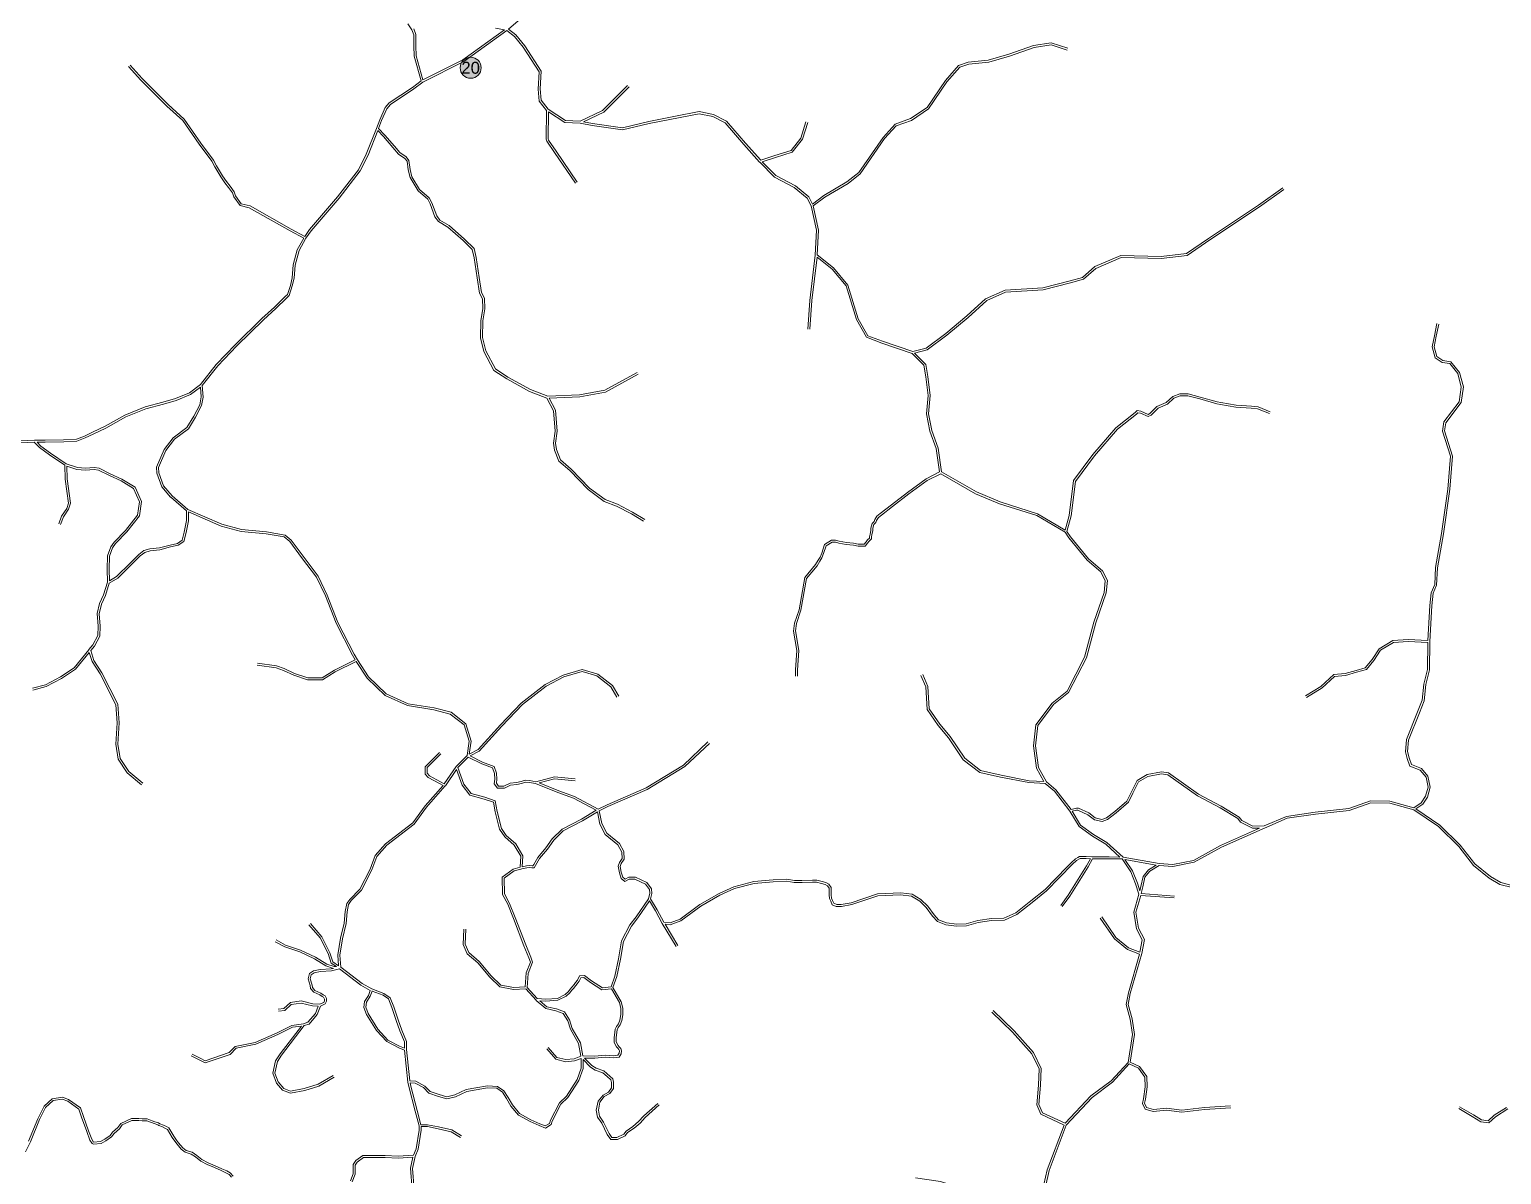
# Model space of a CAD drawing. Header units: millimetres. Extents: x 617885 to 663705, y 7172943 to 7234736.
# Drawn here: x 630358 to 634792, y 7206812 to 7210262 of the extents above; entities that cross this region are included whole.
import ezdxf
from ezdxf.enums import TextEntityAlignment as Align

# ---------------------------------------------------------------- set-up
doc = ezdxf.new("R2010")
doc.units = ezdxf.units.MM
doc.layers.add('Equipamentos Públicos', color=171, linetype='Continuous')
doc.layers.add('VIAS', color=7, linetype='Continuous', lineweight=5)
doc.styles.get("Standard").update_dxf_attribs({"font": 'arial.ttf'})

msp = doc.modelspace()

# ---------------------------------------------------------------- hatches: boundary and pattern name
at = {"layer": 'Equipamentos Públicos', "true_color": 0xff0040}
h = msp.add_hatch(color=240, dxfattribs=at)
edge = h.paths.add_edge_path()
edge.add_arc((631686.7, 7210146.4), 31.7, 0, 360)

# ---------------------------------------------------------------- linework, layer by layer
at = {"layer": 'Equipamentos Públicos', "color": 7, "lineweight": 5}
msp.add_circle((631686.7, 7210146.4), 31.7, dxfattribs=at)
at = {"layer": 'VIAS', "color": 253}
for points in [[(632551.2, 7210458.4), (632495.9, 7210480.3), (632405, 7210529.8), (632338.9, 7210571.5), (632315.2, 7210606.4), (632312.9, 7210646.9), (632344.1, 7210731.3), (632372.7, 7210799.2), (632166.7, 7210609.2), (631924.6, 7210369.9), (631800.8, 7210262.3), (631822.9, 7210245.2), (631849.7, 7210212.2), (631899.1, 7210136), (631895.7, 7210082.5), (631899, 7210048.3), (631920.6, 7210021.3), (631972.3, 7209987.2), (632016.7, 7209985.4), (632084.1, 7210017.7), (632159.4, 7210092.9)], [(631497.8, 7210278.4), (631509.7, 7210261.1), (631515.1, 7210245.7), (631515.1, 7210212.8), (631516.9, 7210181), (631537.6, 7210107.2), (631511.8, 7210087.4), (631441.5, 7210040.5), (631429.4, 7210026.2), (631412.8, 7209989.6), (631403.2, 7209963.6), (631372, 7209886), (631348.4, 7209839), (631285.8, 7209757.5), (631201.6, 7209659.1), (631186.8, 7209638.5), (631146.2, 7209660.6), (631022.1, 7209730.2), (630995.9, 7209736.7), (630978.7, 7209760.3), (630974.8, 7209772.7), (630962.1, 7209789.4), (630951.6, 7209803.7), (630939.2, 7209820.8), (630921.2, 7209851.2), (630912.5, 7209868.5), (630874.1, 7209919.4), (630824.2, 7209991.3), (630775.2, 7210035.5), (630697.1, 7210113.6), (630660.8, 7210154)], [(632188.5, 7209228.5), (632091, 7209174.8), (632014.6, 7209160.9), (631918.8, 7209156.6), (631866.9, 7209176.8), (631798.4, 7209214.6), (631761.1, 7209239), (631732.3, 7209293.6), (631722.3, 7209333.8), (631723.7, 7209383.6), (631729.6, 7209420.3), (631728.1, 7209452), (631719.2, 7209469.7), (631712, 7209514.5), (631703.2, 7209574.6), (631697.1, 7209601.8), (631668.6, 7209630.3), (631621.5, 7209671.5), (631593.9, 7209687.5), (631584.3, 7209699.8), (631569.8, 7209739), (631562.1, 7209754.3), (631532.8, 7209779.2), (631509.8, 7209817.9), (631504.1, 7209839.6), (631500.8, 7209867), (631492.6, 7209877.9), (631473.8, 7209891), (631456.9, 7209910.2), (631428.3, 7209943.7), (631409.5, 7209963.2), (631418.4, 7209987.3), (631434.6, 7210023), (631445.5, 7210036), (631515.3, 7210082.5), (631542.6, 7210103.5), (631666.3, 7210165.4), (631796, 7210258.4), (631818.7, 7210240.9), (631844.8, 7210208.7), (631893, 7210134.4), (631889.7, 7210082.4), (631893.2, 7210046), (631915.5, 7210018), (631914.4, 7209931.1), (631915.8, 7209925.7), (631939.7, 7209891.6), (632002.6, 7209798.4)], [(631761.7, 7210265.4), (631788.6, 7210260.5), (631663.2, 7210170.5), (631542.9, 7210110.4), (631522.9, 7210182), (631521.1, 7210212.9), (631521.1, 7210246.8), (631515.1, 7210263.8)], [(632701.9, 7209981.9), (632686.7, 7209931.1), (632655.6, 7209892), (632605, 7209876.1), (632565, 7209863.1), (632605.9, 7209821.7), (632664.9, 7209790.5), (632705, 7209757.9), (632716.5, 7209735.9), (632750.7, 7209761.9), (632820.3, 7209802.8), (632855.5, 7209830.9), (632928.9, 7209936.8), (632965.5, 7209976.6), (633011.6, 7209993.1), (633061.4, 7210026.8), (633116.8, 7210108.1), (633156.6, 7210152.9), (633185.5, 7210163.1), (633246, 7210169.6), (633307.7, 7210187.5), (633382.1, 7210213.5), (633435.4, 7210221.5), (633485.7, 7210205.7)], [(633483.9, 7210199.9), (633434.9, 7210215.4), (633383.6, 7210207.7), (633309.6, 7210181.8), (633247.2, 7210163.7), (633186.8, 7210157.2), (633160.1, 7210147.8), (633121.5, 7210104.4), (633065.8, 7210022.5), (633014.3, 7209987.7), (632968.9, 7209971.5), (632933.6, 7209933), (632860, 7209826.7), (632823.7, 7209797.8), (632754, 7209756.9), (632718.8, 7209730.2), (632734.9, 7209657.5), (632730.9, 7209582.5), (632779.4, 7209544.1), (632823.2, 7209491.9), (632854.1, 7209390.3), (632883.3, 7209339.2), (632927.3, 7209322.7), (633018.3, 7209291.5), (633059.2, 7209302), (633117.8, 7209345.3), (633181.4, 7209398.6), (633237.8, 7209450.1), (633296.6, 7209476.7), (633409.9, 7209483.3), (633492.4, 7209504.3), (633529.8, 7209514.6), (633566.4, 7209547.3), (633645, 7209580.5), (633766.4, 7209577.9), (633843, 7209587), (633909.4, 7209632.5), (634059.9, 7209732.9), (634132.9, 7209784.7)], [(630329.1, 7209022.3), (630373.3, 7209024.1), (630373.4, 7209024.1), (630405.4, 7209024.6), (630460.7, 7209025.4), (630498.9, 7209027.8), (630523, 7209036.8), (630547.5, 7209048.4), (630585.5, 7209066.2), (630645.1, 7209099.8), (630706.5, 7209124.8), (630759.5, 7209138.7), (630797.5, 7209149.6), (630839.7, 7209166.8), (630873, 7209192.4), (630920.1, 7209252.4), (630978.1, 7209312.7), (631058.1, 7209390.9), (631095.9, 7209425), (631127.8, 7209456.8), (631134.6, 7209463.3), (631143.6, 7209490.5), (631148.6, 7209513.6), (631151.9, 7209552.4), (631164.5, 7209597.8), (631183.7, 7209633.4), (631143.3, 7209655.4), (631019.8, 7209724.5), (630992.4, 7209731.4), (630973.2, 7209757.5), (630969.4, 7209769.9), (630957.3, 7209785.8), (630946.7, 7209800.2), (630934.2, 7209817.5), (630915.9, 7209848.3), (630907.4, 7209865.4), (630869.2, 7209915.9), (630819.6, 7209987.3), (630771, 7210031.1), (630692.8, 7210109.4), (630656.4, 7210150)], [(632163.7, 7210088.7), (632087.6, 7210012.7), (632026.7, 7209983.5), (632053.5, 7209978.2), (632144.3, 7209965.4), (632223.1, 7209984.2), (632303.6, 7210000.2), (632374.6, 7210014.2), (632418, 7210005.1), (632456.9, 7209985.7), (632514.2, 7209918.9), (632560.4, 7209867.9), (632603.2, 7209881.8), (632652, 7209897.1), (632681.3, 7209933.9), (632696.2, 7209983.6)], [(632007.6, 7209801.8), (631944.6, 7209895), (631921.3, 7209928.3), (631920.4, 7209931.8), (631921.5, 7210013.5), (631970.4, 7209981.3), (632016.9, 7209979.4), (632052.5, 7209972.3), (632144.5, 7209959.3), (632224.4, 7209978.3), (632374.6, 7210008.1), (632416, 7209999.4), (632453.1, 7209980.9), (632509.7, 7209914.9), (632557.2, 7209862.4), (632557.3, 7209862.3), (632602.3, 7209816.8), (632661.6, 7209785.5), (632700.2, 7209754), (632712.6, 7209730.4), (632728.9, 7209657), (632724.8, 7209581.3), (632708.3, 7209445.5), (632702.1, 7209358.9)], [(632207.8, 7208780.2), (632171.1, 7208802.5), (632126.4, 7208825.7), (632088.5, 7208840.1), (632040.4, 7208875.5), (631985.6, 7208933), (631951.9, 7208961.1), (631939, 7208994.5), (631936.2, 7209015.9), (631941.6, 7209051.8), (631936.3, 7209112.7), (631916.2, 7209151.2), (631864.3, 7209171.3), (631795.3, 7209209.5), (631756.5, 7209234.8), (631726.7, 7209291.4), (631716.3, 7209333.1), (631717.7, 7209384.2), (631723.5, 7209420.7), (631722.1, 7209450.4), (631713.4, 7209467.8), (631706, 7209513.6), (631697.3, 7209573.5), (631691.6, 7209598.8), (631664.5, 7209625.9), (631618, 7209666.6), (631589.9, 7209682.9), (631579, 7209696.8), (631564.3, 7209736.6), (631557.3, 7209750.5), (631528.1, 7209775.3), (631504.2, 7209815.6), (631498.2, 7209838.4), (631495, 7209864.7), (631488.4, 7209873.5), (631469.8, 7209886.5), (631452.4, 7209906.3), (631423.9, 7209939.7), (631407.1, 7209957.1), (631377.5, 7209883.5), (631353.6, 7209835.8), (631290.5, 7209753.7), (631206.3, 7209655.4), (631190.3, 7209633), (631170.1, 7209595.5), (631157.8, 7209551.3), (631154.6, 7209512.7), (631149.4, 7209489), (631139.9, 7209459.9), (631131.9, 7209452.5), (631100.1, 7209420.7), (631062.2, 7209386.5), (630982.4, 7209308.5), (630924.7, 7209248.4), (630878.3, 7209189.3), (630881.2, 7209154.4), (630876.4, 7209128.6), (630858, 7209093.5), (630836.6, 7209058.5), (630794.3, 7209027.1), (630768.9, 7208993.1), (630746.6, 7208942.3), (630747.6, 7208926.1), (630761.3, 7208887.1), (630787.3, 7208857), (630835.1, 7208815.7), (630937.5, 7208771.2), (630996.6, 7208755.7), (631071.7, 7208748.4), (631128, 7208738.6), (631146, 7208723.4), (631181.7, 7208674.5), (631227.5, 7208615), (631254.9, 7208557.7), (631286.6, 7208475.6), (631335.9, 7208379.9), (631345.6, 7208362.9), (631379.3, 7208311.2), (631432.4, 7208260.6), (631498.1, 7208230.4), (631577.1, 7208217.6), (631627.7, 7208204.7), (631672.2, 7208170.3), (631688.4, 7208118), (631682.6, 7208078.4), (631709, 7208092.4), (631776.4, 7208167), (631838.5, 7208232.5), (631910.9, 7208287.9), (631964.9, 7208316.6), (632023, 7208333.7), (632069.5, 7208319.9), (632114, 7208285.7), (632132.7, 7208253.5)], [(634095.1, 7209109.9), (634058.5, 7209124.8), (634038.3, 7209126.5), (633992.5, 7209129.8), (633946.6, 7209137.9), (633935.3, 7209139.6), (633884.6, 7209154.3), (633848.1, 7209164.2), (633822.5, 7209164.2), (633801.7, 7209155.6), (633782, 7209137.5), (633754, 7209126), (633732.6, 7209104.6), (633727.7, 7209102.2), (633705.7, 7209111.6), (633694, 7209113.6), (633688.1, 7209107.7), (633630.5, 7209061.7), (633561, 7208981.4), (633503, 7208902.7), (633490, 7208797.4), (633477.5, 7208753.6), (633394.6, 7208802.8), (633281.9, 7208838.6), (633210.2, 7208868.4), (633105.4, 7208928.8), (633095.1, 7209000.6), (633075.6, 7209053.1), (633065.6, 7209104.2), (633071, 7209158.8), (633063.5, 7209216.3), (633057.3, 7209252.9), (633024, 7209286.8), (633061.8, 7209296.5), (633121.5, 7209340.6), (633185.3, 7209394.1), (633241.2, 7209445), (633298.1, 7209470.8), (633410.8, 7209477.4), (633493.9, 7209498.5), (633532.7, 7209509.2), (633569.7, 7209542.1), (633646.2, 7209574.5), (633766.7, 7209571.9), (633845.1, 7209581.2), (633912.8, 7209627.6), (634063.3, 7209727.9), (634136.4, 7209779.8)], [(632664.9, 7208313.4), (632664.9, 7208332.1), (632669.5, 7208390.6), (632658.7, 7208449.4), (632661.9, 7208473.4), (632675.8, 7208513.7), (632693.1, 7208610.5), (632725.9, 7208649.6), (632733.6, 7208663.3), (632739.6, 7208672.4), (632744.1, 7208684.4), (632752.2, 7208710.1), (632774, 7208723.5), (632786.1, 7208723.5), (632797.2, 7208720.4), (632818.6, 7208715.8), (632840.3, 7208714.2), (632854.1, 7208711.2), (632872.5, 7208711.2), (632877.7, 7208717.7), (632882.5, 7208724.1), (632888, 7208729.5), (632888, 7208733.2), (632889.6, 7208741.4), (632892.6, 7208751.9), (632892.6, 7208759.6), (632896, 7208773.1), (632902.2, 7208779.3), (632903.7, 7208785.2), (632910.4, 7208795.3), (632920, 7208803.3), (632954.1, 7208829.7), (633003, 7208867.1), (633059, 7208908.4), (633099.3, 7208928.6), (633089.3, 7208999.1), (633069.8, 7209051.5), (633059.6, 7209103.9), (633065, 7209158.7), (633057.6, 7209215.4), (633051.7, 7209250), (633016.6, 7209285.8), (632925.3, 7209317), (632879.1, 7209334.3), (632848.6, 7209387.9), (632817.9, 7209489), (632775.2, 7209539.8), (632730.1, 7209575.4), (632714.3, 7209444.9), (632708.1, 7209358.5)], [(634597, 7209375.6), (634589.6, 7209338.8), (634582.7, 7209305.9), (634591.9, 7209272.6), (634612.9, 7209258.9), (634635.7, 7209255), (634660.3, 7209225.3), (634670.8, 7209184.6), (634664.2, 7209140), (634618.3, 7209079.3), (634614.2, 7209051.7), (634638.3, 7208976.1), (634629.8, 7208877.2), (634610.9, 7208743.4), (634593.3, 7208640.9), (634590.6, 7208589.4), (634579.7, 7208564.9), (634575.5, 7208526.2), (634570.2, 7208421.3), (634510.2, 7208423.9), (634464.2, 7208421.1), (634423.4, 7208395.8), (634402.7, 7208364), (634381.5, 7208338.9), (634353.8, 7208331), (634320.7, 7208321.5), (634286.4, 7208318.7), (634247.6, 7208282.8), (634201.4, 7208254.3)], [(634824.3, 7207683.2), (634789.5, 7207691.7), (634758.2, 7207709.9), (634711.8, 7207747.6), (634667.6, 7207804.2), (634606, 7207865), (634534.1, 7207913.9), (634554.5, 7207927.8), (634568.8, 7207949.1), (634577, 7207979.3), (634570.3, 7208011.8), (634550.9, 7208034.9), (634520.5, 7208047.2), (634513.3, 7208067), (634509.1, 7208086), (634511.8, 7208121.1), (634544.8, 7208203.4), (634558.6, 7208239.6), (634563.8, 7208288.4), (634574.9, 7208332.9), (634576.1, 7208418.1), (634581.5, 7208525.7), (634585.5, 7208563.3), (634596.5, 7208588), (634599.3, 7208640.2), (634616.8, 7208742.4), (634635.8, 7208876.5), (634644.4, 7208976.7), (634620.4, 7209052.2), (634624, 7209076.9), (634669.9, 7209137.7), (634676.9, 7209185), (634665.8, 7209228.1), (634638.9, 7209260.5), (634615.1, 7209264.6), (634597.1, 7209276.4), (634588.9, 7209306.1), (634595.5, 7209337.6), (634602.8, 7209374.4)], [(632210.9, 7208785.3), (632174, 7208807.7), (632128.9, 7208831.2), (632091.4, 7208845.5), (632044.4, 7208880), (631989.7, 7208937.3), (631957, 7208964.8), (631944.8, 7208996), (631942.2, 7209015.8), (631947.6, 7209051.6), (631942.1, 7209114.5), (631923.1, 7209150.8), (632015.2, 7209155), (632093.1, 7209169), (632191.4, 7209223.2)], [(630830.5, 7208811.8), (630783.2, 7208852.6), (630782.9, 7208852.9), (630756, 7208884), (630741.7, 7208924.9), (630740.5, 7208943.3), (630763.6, 7208996.2), (630790.1, 7209031.4), (630832.1, 7209062.6), (630852.8, 7209096.4), (630870.7, 7209130.6), (630875.2, 7209154.7), (630872.6, 7209184.5), (630842.7, 7209161.6), (630799.4, 7209144), (630761.1, 7209132.9), (630708.4, 7209119.1), (630647.7, 7209094.3), (630588.2, 7209060.8), (630550, 7209043), (630525.3, 7209031.3), (630500.2, 7209021.9), (630460.9, 7209019.4), (630405.5, 7209018.6), (630380.6, 7209018.2), (630392.2, 7209006.7), (630421.1, 7208984.8), (630468.1, 7208953.6), (630502, 7208942.3), (630526.3, 7208939.9), (630552.5, 7208941.7), (630567.3, 7208939.8), (630601.1, 7208923.2), (630636.4, 7208907), (630676.2, 7208883.1), (630695.5, 7208839.6), (630689.1, 7208796), (630651.2, 7208748.7), (630617.1, 7208713.1), (630608.1, 7208700.5), (630598.5, 7208674.6), (630597.8, 7208635.5), (630598.4, 7208600.9), (630620.3, 7208613.6), (630661, 7208653.6), (630687.4, 7208680), (630702.7, 7208691.9), (630720, 7208697.1), (630749.9, 7208699.7), (630781.5, 7208708.6), (630803.7, 7208713.5), (630817.4, 7208722.7), (630823.8, 7208747.5), (630831.2, 7208782.3), (630830.5, 7208811.8)], [(634204.6, 7208249.2), (634251.3, 7208278), (634289, 7208312.9), (634321.7, 7208315.6), (634355.4, 7208325.2), (634385, 7208333.7), (634407.5, 7208360.4), (634427.7, 7208391.4), (634466.1, 7208415.2), (634510.3, 7208417.9), (634570, 7208415.3), (634568.9, 7208333.7), (634557.8, 7208289.4), (634552.7, 7208241), (634539.2, 7208205.5), (634505.8, 7208122.5), (634503.1, 7208085.5), (634507.5, 7208065.4), (634515.7, 7208042.7), (634547.2, 7208029.9), (634564.7, 7208009.1), (634570.8, 7207979.5), (634563.2, 7207951.6), (634550.2, 7207932.1), (634528.2, 7207917.1), (634455.8, 7207937), (634397.3, 7207938), (634331.9, 7207915.1), (634230.5, 7207903.7), (634144.3, 7207891.1), (634077.2, 7207862.1), (634043, 7207861.1), (634009.9, 7207878.5), (634001.6, 7207888.9), (633947.2, 7207922.1), (633878.7, 7207958.2), (633789, 7208022.2), (633768, 7208025.5), (633724.2, 7208017.3), (633693.9, 7207999.3), (633676.2, 7207963.2), (633663.5, 7207937.2), (633626.9, 7207906.1), (633601.9, 7207887.1), (633588.3, 7207882.1), (633568.1, 7207886.7), (633548.6, 7207901.3), (633517.4, 7207915.3), (633511.2, 7207915.6), (633495.5, 7207911.6), (633449.8, 7207971.3), (633420.9, 7207994.9), (633397.1, 7208038.1), (633388.1, 7208103.7), (633394.8, 7208164.9), (633442.2, 7208228), (633488, 7208263.9), (633541.5, 7208368.3), (633569.9, 7208474.4), (633600.6, 7208564.2), (633604.5, 7208601.6), (633590.1, 7208631.2), (633547.8, 7208667.3), (633493.1, 7208733.3), (633482.5, 7208749.6), (633495.9, 7208796.2), (633508.7, 7208900.4), (633565.7, 7208977.6), (633634.7, 7209057.4), (633692.1, 7209103.2), (633696, 7209107.2), (633704, 7209105.8), (633727.9, 7209095.6), (633736.2, 7209099.7), (633757.4, 7209121), (633785.3, 7209132.4), (633805, 7209150.5), (633823.7, 7209158.2), (633847.3, 7209158.2), (633883, 7209148.5), (633934, 7209133.7), (633945.7, 7209132), (633991.8, 7209123.8), (634037.9, 7209120.5), (634057.1, 7209118.9), (634092.8, 7209104.3)], [(630445.8, 7208772.3), (630454.6, 7208795.7), (630470, 7208818.7), (630475.4, 7208835), (630464.8, 7208907.3), (630463.8, 7208949.2), (630417.7, 7208979.9), (630388.2, 7209002.1), (630372.3, 7209018), (630331.3, 7209016.4)], [(630451.5, 7208770.2), (630460, 7208793), (630475.4, 7208816.1), (630481.5, 7208834.4), (630470.8, 7208907.8), (630469.9, 7208946.6), (630500.8, 7208936.4), (630526.3, 7208933.9), (630552.3, 7208935.7), (630565.5, 7208934), (630598.5, 7208917.8), (630633.6, 7208901.7), (630671.5, 7208879), (630689.4, 7208838.7), (630683.4, 7208798.5), (630646.7, 7208752.7), (630612.5, 7208716.9), (630602.8, 7208703.3), (630592.5, 7208675.8), (630591.8, 7208635.5), (630592.5, 7208596.2), (630580.9, 7208558.7), (630568.6, 7208531.9), (630561.9, 7208502.1), (630564.7, 7208463.8), (630564.1, 7208435.7), (630549, 7208407.8), (630536.5, 7208393.3), (630536.4, 7208393.2), (630492, 7208339), (630450.7, 7208311.6), (630405.6, 7208287.8), (630366.7, 7208277.2)], [(632670.9, 7208313.4), (632670.9, 7208331.8), (632675.6, 7208390.9), (632664.8, 7208449.6), (632667.7, 7208472), (632681.7, 7208512.2), (632698.7, 7208607.9), (632730.9, 7208646.1), (632738.7, 7208660.2), (632745, 7208669.7), (632749.8, 7208682.5), (632757.2, 7208706.2), (632775.7, 7208717.5), (632785.3, 7208717.5), (632795.8, 7208714.5), (632817.8, 7208709.8), (632839.4, 7208708.3), (632853.5, 7208705.2), (632875.4, 7208705.2), (632882.5, 7208714.1), (632887, 7208720.1), (632894, 7208727), (632894, 7208732.6), (632895.4, 7208740), (632898.6, 7208751.1), (632898.6, 7208758.9), (632901.4, 7208770.1), (632907.6, 7208776.2), (632909.2, 7208782.7), (632914.9, 7208791.2), (632923.8, 7208798.6), (632957.8, 7208824.9), (633006.6, 7208862.3), (633062.1, 7208903.2), (633102.5, 7208923.5), (633207.5, 7208863), (633279.8, 7208832.9), (633392.1, 7208797.3), (633477.1, 7208746.9), (633488.3, 7208729.8), (633543.5, 7208663), (633585.3, 7208627.4), (633598.4, 7208600.5), (633594.8, 7208565.5), (633564.2, 7208476.2), (633535.9, 7208370.4), (633483.3, 7208267.8), (633437.9, 7208232.2), (633389.1, 7208167.2), (633382, 7208103.6), (633391.3, 7208036.2), (633413.4, 7207996.2), (633368.8, 7207998.5), (633284.3, 7208014.9), (633222.9, 7208029), (633174.9, 7208065.9), (633131.1, 7208131.2), (633099.7, 7208168.8), (633067.9, 7208215.1), (633063.5, 7208282.8), (633048.5, 7208318.2)], [(630698.8, 7207990.8), (630657, 7208026.5), (630630.5, 7208065.4), (630624.3, 7208108.9), (630627.5, 7208172.4), (630624.3, 7208228.9), (630575.5, 7208323.7), (630552, 7208360.2), (630542.1, 7208390.6), (630554, 7208404.3), (630570, 7208434.2), (630570.8, 7208463.9), (630568, 7208501.7), (630574.3, 7208530), (630586.5, 7208556.6), (630598.1, 7208593.8), (630624, 7208608.8), (630665.3, 7208649.4), (630691.4, 7208675.5), (630705.5, 7208686.5), (630721.1, 7208691.2), (630750.9, 7208693.8), (630783, 7208702.8), (630806.1, 7208707.9), (630822.6, 7208718.9), (630829.6, 7208746.1), (630837.2, 7208781.7), (630836.6, 7208808.5), (630935.5, 7208765.5), (630995.5, 7208749.7), (631070.9, 7208742.4), (631125.4, 7208733), (631141.6, 7208719.3), (631176.9, 7208670.9), (631222.4, 7208611.9), (631249.4, 7208555.3), (631281.1, 7208473.2), (631330.7, 7208377), (631338.8, 7208362.6), (631276.1, 7208331.7), (631238.9, 7208308.8), (631196.3, 7208308.3), (631155.9, 7208321.9), (631124.8, 7208336.4), (631102.1, 7208344.3), (631044.6, 7208352.1)], [(630694.9, 7207986.2), (630652.5, 7208022.5), (630624.8, 7208063.2), (630618.3, 7208108.7), (630621.5, 7208172.4), (630618.3, 7208227.3), (630570.3, 7208320.7), (630546.5, 7208357.6), (630537.6, 7208385.2), (630496, 7208334.5), (630453.8, 7208306.4), (630407.8, 7208282.1), (630368.3, 7208271.4)], [(631043.8, 7208346.1), (631100.7, 7208338.4), (631122.5, 7208330.8), (631153.6, 7208316.4), (631195.4, 7208302.3), (631240.6, 7208302.8), (631279, 7208326.4), (631342, 7208357.5)], [(631575.9, 7208211.7), (631496.3, 7208224.6), (631429, 7208255.6), (631374.6, 7208307.3), (631342, 7208357.5)], [(632127.5, 7208250.4), (632109.4, 7208281.7), (632066.8, 7208314.4), (632023, 7208327.4), (631967.2, 7208311), (631914.1, 7208282.9), (631842.6, 7208228), (631780.8, 7208163), (631712.7, 7208087.6), (631685.4, 7208073.1), (631722.8, 7208054.8), (631757, 7208041.4), (631764.9, 7208021.2), (631765.8, 7208002.7), (631764.3, 7207990.7), (631770.7, 7207982.4), (631787.1, 7207982.4), (631805.5, 7207991.2), (631824.5, 7207992.9), (631838.7, 7207996), (631851.2, 7208000.2), (631864.9, 7207999.3), (631883, 7207995.5), (631939.1, 7208010.5), (632001.7, 7208004)], [(633043, 7208315.9), (633057.6, 7208281.4), (633062, 7208213.1), (633094.9, 7208165.1), (633126.3, 7208127.6), (633170.5, 7208061.7), (633220.3, 7208023.5), (633283.1, 7208009), (633368, 7207992.6), (633417.5, 7207990), (633445.4, 7207967.1), (633491.8, 7207906.5), (633519.3, 7207860.7), (633559.9, 7207831.2), (633599.7, 7207807.7), (633642.6, 7207768.6), (633610.5, 7207768.7), (633560.2, 7207769.3), (633557.4, 7207769.4), (633541.1, 7207770.3), (633521, 7207769.7), (633515.6, 7207767), (633508.3, 7207763.3), (633495.6, 7207751.5), (633482.5, 7207738.1), (633416.8, 7207671.2), (633374.2, 7207636.7), (633328.6, 7207600), (633292.9, 7207584.1), (633255.4, 7207583.3), (633214.6, 7207577.2), (633179.5, 7207566.9), (633150.8, 7207566.1), (633119.6, 7207570.3), (633096.4, 7207579.4), (633082.4, 7207594.3), (633063.4, 7207620.1), (633043.2, 7207640.3), (633016.5, 7207656.3), (632982, 7207660.7), (632912.2, 7207657.3), (632833.1, 7207630.9), (632803.2, 7207625.1), (632789.3, 7207625.1), (632780.3, 7207629.1), (632776.7, 7207638), (632773.5, 7207645), (632772.9, 7207654.4), (632772.9, 7207666.5), (632772.2, 7207676.7), (632766, 7207686.8), (632756.2, 7207691.3), (632745.2, 7207694.7), (632729.4, 7207698.9), (632716.2, 7207698.9), (632684.6, 7207697.5), (632662.2, 7207697.5), (632639, 7207702.2), (632597.7, 7207699.5), (632539.7, 7207694.8), (632479.5, 7207679.2), (632434.8, 7207658.9), (632377.1, 7207625.7), (632317.3, 7207581.7), (632287.2, 7207570.3), (632268.3, 7207572.5), (632248.4, 7207609.2), (632228.5, 7207642.1), (632232.4, 7207658.9), (632231.2, 7207673.2), (632217.3, 7207691.8), (632183, 7207707.4), (632163, 7207707.4), (632151.7, 7207701.8), (632145.2, 7207707.4), (632140.5, 7207722.6), (632137, 7207740.2), (632140.2, 7207749), (632149.3, 7207762), (632148, 7207784.8), (632135, 7207809.6), (632096.4, 7207840.7), (632081.9, 7207869.6), (632073.8, 7207907.9), (632100.1, 7207920.5), (632217.9, 7207971.9), (632331.6, 7208040.9), (632405.7, 7208110.8)], [(631575.9, 7208211.7), (631625, 7208199.1), (631667.1, 7208166.8), (631682.2, 7208117.5), (631675.9, 7208074.4), (631643, 7208041.4), (631642.6, 7208041), (631607.1, 7207989.1), (631595.5, 7207995.4), (631562.4, 7208013.2), (631555.5, 7208020.9), (631555.7, 7208038.1), (631572.2, 7208054.3), (631596.9, 7208079)], [(631675.9, 7208074.4), (631682.2, 7208117.5)], [(632001.1, 7207998), (631939.6, 7208004.4), (631892.6, 7207991.9), (631951.8, 7207968.2), (631999, 7207951.1), (632070.4, 7207913), (632097.6, 7207926), (632215.1, 7207977.3), (632328, 7208045.7), (632401.6, 7208115.2)], [(631203.9, 7207568.4), (631238, 7207528), (631262.5, 7207480.4), (631272, 7207452.7), (631288.9, 7207441.2), (631286.4, 7207473.4), (631295, 7207523.7), (631305.7, 7207569.6), (631308.3, 7207604.2), (631313.2, 7207628.3), (631322.3, 7207641), (631352.9, 7207672.2), (631383.5, 7207732.2), (631399, 7207773.4), (631430.3, 7207808.4), (631512.1, 7207871.4), (631549.4, 7207922.3), (631603.4, 7207984.3), (631592.6, 7207990.2), (631558.7, 7208008.4), (631549.5, 7208018.6), (631549.8, 7208040.6), (631568, 7208058.5), (631592.7, 7208083.2)], [(631679.4, 7208069.3), (631720.4, 7208049.3), (631752.4, 7208036.8), (631759, 7208019.9), (631759.7, 7208002.9), (631758, 7207989), (631767.7, 7207976.4), (631788.5, 7207976.4), (631807.1, 7207985.3), (631825.4, 7207986.9), (631840.3, 7207990.2), (631852, 7207994.1), (631864.1, 7207993.4), (631882.2, 7207989.6), (631949.7, 7207962.6), (631996.6, 7207945.6), (632064.3, 7207909.4), (632020.3, 7207882.3), (631962.3, 7207852.6), (631932.4, 7207823.6), (631913.4, 7207795.8), (631888.7, 7207767.2), (631876.7, 7207745.7), (631874.4, 7207742.3), (631871.5, 7207742.3), (631864.6, 7207743.1), (631855.3, 7207742.2), (631842.1, 7207739.3), (631843.8, 7207772.6), (631822.4, 7207808.6), (631794.1, 7207833.8), (631779.1, 7207854.6), (631766.6, 7207905.8), (631760.6, 7207938.1), (631729, 7207949), (631687.9, 7207959.9), (631666.4, 7207987.6), (631648.5, 7208038.5), (631679.4, 7208069.3)], [(631915.7, 7207190.6), (631943.1, 7207159.1), (631972.7, 7207152), (631999.9, 7207154.7), (632019.2, 7207161.9), (632019.2, 7207132.2), (632007.2, 7207098.4), (631975.2, 7207047.6), (631953.9, 7207027.5), (631926.7, 7206975.5), (631923.7, 7206966.2), (631911.3, 7206958.7), (631894.9, 7206964.8), (631868.3, 7206977), (631834.3, 7206995.6), (631812.5, 7207021.8), (631800.1, 7207044.1), (631786.5, 7207064.2), (631767.9, 7207077.6), (631737.3, 7207079.1), (631702, 7207073.4), (631673, 7207067.8), (631638.7, 7207051.7), (631614.7, 7207046.4), (631591.4, 7207053.2), (631564.4, 7207062.4), (631548.7, 7207078.6), (631521.1, 7207093.5), (631503, 7207093.9), (631493.1, 7207188.7), (631493.9, 7207213), (631478.9, 7207246.6), (631468.5, 7207278.1), (631455.1, 7207317.1), (631444.5, 7207344.8), (631425.6, 7207357.6), (631389.1, 7207371.1), (631359.4, 7207387.4), (631295.3, 7207436.8), (631292.5, 7207473.2), (631300.9, 7207522.5), (631311.6, 7207568.7), (631314.3, 7207603.4), (631318.8, 7207625.9), (631326.9, 7207637.2), (631357.8, 7207668.6), (631389, 7207729.7), (631404.2, 7207770.3), (631434.4, 7207804), (631516.4, 7207867.1), (631554.1, 7207918.5), (631610.4, 7207983.2), (631610.6, 7207983.5), (631644.2, 7208032.7), (631661.1, 7207984.7), (631684.4, 7207954.7), (631727.2, 7207943.2), (631755.3, 7207933.6), (631760.7, 7207904.5), (631773.5, 7207852), (631789.6, 7207829.8), (631817.7, 7207804.7), (631837.7, 7207771.1), (631836, 7207737.9), (631814.9, 7207732.4), (631782, 7207707.4), (631783.1, 7207655.7), (631798.5, 7207626.1), (631815.3, 7207583.7), (631846.9, 7207501.4), (631862, 7207464.8), (631866.9, 7207451.9), (631854.3, 7207419.2), (631851.2, 7207377.2), (631816.5, 7207375.3), (631777.8, 7207382.6), (631748.4, 7207410.9), (631712.8, 7207454), (631680.9, 7207480.6), (631670.6, 7207506.3), (631671.7, 7207550.9)], [(633498.9, 7207906.3), (633511.8, 7207909.5), (633516, 7207909.3), (633545.5, 7207896.1), (633565.5, 7207881.1), (633588.7, 7207875.8), (633604.8, 7207881.8), (633630.7, 7207901.4), (633668.3, 7207933.4), (633681.6, 7207960.6), (633698.5, 7207995), (633726.4, 7208011.6), (633768.1, 7208019.4), (633786.6, 7208016.5), (633875.6, 7207953), (633944.2, 7207916.9), (633997.6, 7207884.4), (634006, 7207873.8), (634041.6, 7207855), (634062.6, 7207855.7), (633945.6, 7207803.7), (633864.1, 7207758.5), (633801.3, 7207745.9), (633760.2, 7207748.7), (633651.8, 7207768.4), (633603.3, 7207812.5), (633563.2, 7207836.2), (633523.8, 7207864.9), (633498.9, 7207906.3)], [(632068.3, 7207904.8), (632023.3, 7207877.1), (631965.8, 7207847.7), (631937.1, 7207819.7), (631918.1, 7207792.1), (631893.7, 7207763.7), (631881.8, 7207742.6), (631877.6, 7207736.3), (631871.2, 7207736.3), (631864.5, 7207737.1), (631856.2, 7207736.3), (631840.6, 7207732.8), (631837.4, 7207732), (631817.6, 7207726.9), (631788.1, 7207704.5), (631789.1, 7207657.2), (631803.9, 7207628.6), (631820.9, 7207585.9), (631852.5, 7207503.6), (631867.5, 7207467), (631873.4, 7207451.9), (631860.2, 7207417.9), (631857.1, 7207375.4), (631887.2, 7207341.9), (631913.2, 7207340.6), (631948.1, 7207342.7), (631970.9, 7207354.1), (631981.2, 7207363.4), (631986.5, 7207370.9), (631991.9, 7207376.3), (631998.3, 7207384.8), (632002.7, 7207390.2), (632008.9, 7207397.5), (632014.9, 7207410.6), (632029.7, 7207411.9), (632051, 7207395.1), (632083.5, 7207374.2), (632109.8, 7207377.6), (632120.8, 7207409.9), (632132.5, 7207461.8), (632141.1, 7207515.9), (632165.7, 7207563.8), (632185.5, 7207588.8), (632222.5, 7207642.9), (632226.4, 7207659.3), (632225.3, 7207670.9), (632213.4, 7207686.9), (632181.7, 7207701.4), (632164.4, 7207701.4), (632150.8, 7207694.6), (632139.9, 7207704), (632134.7, 7207721.1), (632130.7, 7207740.7), (632134.9, 7207751.9), (632143.2, 7207763.7), (632142.1, 7207783.2), (632130.2, 7207805.7), (632091.6, 7207836.8), (632076.2, 7207867.6), (632068.3, 7207904.8)], [(634823.5, 7207677.2), (634787.2, 7207686.1), (634754.8, 7207705), (634707.5, 7207743.3), (634663.1, 7207800.2), (634602.1, 7207860.3), (634527.5, 7207911.1), (634455, 7207931), (634398.2, 7207932), (634333.3, 7207909.2), (634231.3, 7207897.8), (634146, 7207885.3), (634084.9, 7207858.9), (634070.8, 7207852.8), (633948.3, 7207798.3), (633866.2, 7207752.8), (633801.7, 7207739.9), (633760.6, 7207742.7), (633732.7, 7207725.7), (633717.9, 7207707.4), (633711.6, 7207678.3), (633706.6, 7207659), (633806.4, 7207651.1)], [(634079, 7207856.4), (634079, 7207856.4)], [(632310.9, 7207501.7), (632272.2, 7207566), (632287.9, 7207564.1), (632320.2, 7207576.4), (632380.4, 7207620.6), (632437.6, 7207653.6), (632481.5, 7207673.5), (632540.7, 7207688.8), (632598.1, 7207693.5), (632638.6, 7207696.1), (632661.6, 7207691.5), (632684.8, 7207691.5), (632716.3, 7207692.9), (632728.6, 7207692.9), (632743.6, 7207688.9), (632754.1, 7207685.7), (632761.8, 7207682.1), (632766.3, 7207674.8), (632766.9, 7207666.3), (632766.9, 7207654.2), (632767.6, 7207643.5), (632771.2, 7207635.7), (632775.6, 7207624.5), (632788.1, 7207619.1), (632803.7, 7207619.1), (632834.6, 7207625.1), (632913.3, 7207651.3), (632981.8, 7207654.7), (633014.5, 7207650.5), (633039.4, 7207635.6), (633058.8, 7207616.2), (633077.7, 7207590.4), (633093, 7207574.3), (633118, 7207564.5), (633150.5, 7207560.1), (633180.4, 7207561), (633215.9, 7207571.3), (633256, 7207577.3), (633294.3, 7207578.2), (633331.8, 7207594.9), (633377.9, 7207632), (633420.9, 7207666.7), (633499.8, 7207747.2), (633511.8, 7207758.4), (633522.5, 7207763.7), (633541, 7207764.3), (633553.5, 7207763.6), (633541.5, 7207741.7), (633486.1, 7207653.9), (633464.1, 7207623)], [(633468.9, 7207619.5), (633491.1, 7207650.5), (633546.7, 7207738.7), (633560.2, 7207763.3), (633610.5, 7207762.7), (633648.8, 7207762.6), (633675.5, 7207723.7), (633689.5, 7207687.9), (633699.7, 7207656.2), (633684.5, 7207602.8), (633692.8, 7207552), (633709.8, 7207519.1), (633702.8, 7207482.2), (633667.8, 7207494.9), (633630.1, 7207525.7), (633587.7, 7207588.1)], [(633751.6, 7207744.2), (633728.7, 7207730.2), (633712.3, 7207710.1), (633705.8, 7207679.6), (633702.5, 7207667), (633695.2, 7207689.9), (633680.8, 7207726.5), (633656.9, 7207761.4), (633751.6, 7207744.2)], [(632305.7, 7207498.6), (632263.9, 7207568.2), (632263.8, 7207568.3), (632243.2, 7207606.2), (632225.1, 7207636.1), (632190.3, 7207585.3), (632170.8, 7207560.5), (632146.9, 7207514), (632138.4, 7207460.7), (632126.6, 7207408.3), (632115.3, 7207375.2), (632140.4, 7207332.3), (632145.2, 7207313.3), (632145.2, 7207293.6), (632142.3, 7207275.7), (632137.5, 7207263.2), (632131, 7207254.9), (632127.8, 7207248.3), (632126.9, 7207240.7), (632125.1, 7207223.5), (632125.1, 7207211.7), (632131.2, 7207200.4), (632134.2, 7207196.9), (632138.7, 7207191.5), (632140.9, 7207184.9), (632139.8, 7207175.5), (632134.2, 7207166), (632118.4, 7207163.9), (632092.1, 7207165.7), (632060.5, 7207162.1), (632029.5, 7207163), (632051.6, 7207140.1), (632064.5, 7207132), (632088.2, 7207124.1), (632114.6, 7207100.5), (632117.4, 7207090.4), (632116.6, 7207071.3), (632105.8, 7207055.9), (632089.3, 7207046.6), (632076, 7207030.4), (632071.3, 7207006.1), (632074.6, 7206987.4), (632087.2, 7206970), (632103.5, 7206935.2), (632111.7, 7206923.9), (632127.3, 7206923.9), (632148, 7206933.3), (632154.9, 7206943), (632175.1, 7206956.7), (632192.6, 7206971.4), (632208.3, 7206988.4), (632251, 7207026.1)], [(633975.9, 7207019.1), (633897.1, 7207014), (633828.8, 7207005.9), (633782.8, 7207012), (633743.1, 7207007.9), (633722.4, 7207013.5), (633716.3, 7207026.7), (633719.2, 7207039.1), (633724.3, 7207076.3), (633723.3, 7207107.1), (633701.8, 7207137.1), (633673.2, 7207150.4), (633686.5, 7207233.6), (633679.1, 7207281.2), (633667.4, 7207324.4), (633673.7, 7207357.5), (633708, 7207477.4), (633708.1, 7207477.7), (633716.1, 7207520), (633698.6, 7207553.9), (633690.7, 7207602.4), (633705, 7207653.1), (633805.9, 7207645.2)], [(633699.9, 7207657.1), (633699.9, 7207657)], [(633582.8, 7207584.7), (633625.6, 7207521.6), (633664.8, 7207489.6), (633701.4, 7207476.3), (633667.9, 7207358.9), (633661.3, 7207324.2), (633673.3, 7207279.9), (633680.4, 7207233.6), (633667, 7207150), (633616.1, 7207094.7), (633555.1, 7207049), (633477.1, 7206966.3), (633409.1, 7206998.1), (633398.6, 7207023.3), (633403, 7207081), (633405.3, 7207131.2), (633382.3, 7207179.5), (633323.5, 7207245.1), (633260.4, 7207305.8)], [(631100.6, 7207518.7), (631129.3, 7207503), (631174.5, 7207488.1), (631219.7, 7207467.2), (631253.3, 7207446), (631275.7, 7207438.7), (631282.2, 7207438.5), (631267, 7207448.9), (631257, 7207478), (631233, 7207524.7), (631199.3, 7207564.5)], [(631665.7, 7207551), (631664.6, 7207505.2), (631675.9, 7207477), (631708.5, 7207449.8), (631744, 7207406.8), (631775, 7207377), (631816.1, 7207369.2), (631852.7, 7207371.3), (631883.6, 7207337), (631883.9, 7207336.7), (631913.5, 7207312.2), (631943.1, 7207305), (631965.1, 7207297.4), (631979.4, 7207275.5), (631987.4, 7207249.6), (632011.3, 7207206.3), (632018.8, 7207168.2), (631998.6, 7207160.6), (631973.1, 7207158.1), (631946.3, 7207164.4), (631920.3, 7207194.5)], [(631106.9, 7207310), (631124.1, 7207312.2), (631143.7, 7207330.4), (631176, 7207334.8), (631211.2, 7207326.4), (631231.5, 7207325), (631244, 7207330.7), (631246.5, 7207335.7), (631246.5, 7207340.8), (631243.9, 7207345.9), (631239.2, 7207348.7), (631232.8, 7207353), (631213.9, 7207361.8), (631204.2, 7207372.8), (631203, 7207381.1), (631197.4, 7207401.2), (631201.1, 7207417.2), (631212.9, 7207425.2), (631233.7, 7207429.6), (631266.2, 7207431.4), (631273.1, 7207433.2), (631250.7, 7207440.5), (631216.8, 7207462), (631172.3, 7207482.5), (631126.9, 7207497.5), (631097.8, 7207513.5)], [(631324.8, 7206792.8), (631332.3, 7206814.5), (631332.3, 7206842), (631340.7, 7206853.9), (631361.7, 7206869.1), (631429, 7206869.1), (631468.5, 7206867.1), (631514.4, 7206870), (631522.4, 7206889.9), (631531.8, 7206946), (631531.1, 7206958.7), (631519.4, 7207003.1), (631500.5, 7207076.9), (631497.4, 7207090.3), (631497.3, 7207090.7), (631487.3, 7207186.5), (631470, 7207193.5), (631434, 7207212.3), (631402.6, 7207246.3), (631373, 7207294.3), (631365.3, 7207315), (631367.1, 7207333.3), (631378.6, 7207351.6), (631384.1, 7207366.9), (631356.1, 7207382.4), (631291.7, 7207431.9), (631267.1, 7207425.5), (631234.5, 7207423.6), (631215.3, 7207419.6), (631206.4, 7207413.6), (631203.6, 7207401.3), (631208.9, 7207382.3), (631209.9, 7207375.4), (631217.6, 7207366.8), (631235.7, 7207358.2), (631242.4, 7207353.8), (631248.5, 7207350.1), (631252.5, 7207342.2), (631252.5, 7207334.2), (631248.4, 7207326.1), (631234.4, 7207319.7), (631224.3, 7207294), (631199.9, 7207265.4), (631185.4, 7207260.7), (631117.3, 7207171.7), (631104.8, 7207152.4), (631096.9, 7207117.5), (631106.9, 7207090.8), (631123.6, 7207070.7), (631144.4, 7207063.1), (631185.5, 7207071.1), (631227.2, 7207083.8), (631272.5, 7207110.6)], [(631894.7, 7207335.5), (631916.3, 7207317.7), (631944.8, 7207310.8), (631969, 7207302.4), (631984.8, 7207278.1), (631992.9, 7207252), (632017.1, 7207208.4), (632024.7, 7207169.2), (632060.2, 7207168.1), (632092, 7207171.8), (632118.2, 7207170), (632130.5, 7207171.5), (632134, 7207177.4), (632134.8, 7207184.3), (632133.3, 7207188.6), (632129.6, 7207193.1), (632126.3, 7207196.9), (632119.1, 7207210.1), (632119.1, 7207223.8), (632120.9, 7207241.3), (632121.9, 7207250), (632125.9, 7207258.1), (632132.2, 7207266.2), (632136.5, 7207277.3), (632139.2, 7207294.1), (632139.2, 7207312.6), (632134.8, 7207330), (632110.5, 7207371.7), (632082.1, 7207368), (632047.5, 7207390.2), (632027.8, 7207405.7), (632018.9, 7207404.9), (632014, 7207394.3), (632007.3, 7207386.4), (632003.1, 7207381.1), (631996.5, 7207372.3), (631991.1, 7207367), (631985.7, 7207359.3), (631974.3, 7207349.1), (631949.6, 7207336.8), (631913.2, 7207334.6), (631894.7, 7207335.5)], [(631389.6, 7207364.5), (631422.8, 7207352.3), (631439.6, 7207340.9), (631449.5, 7207315), (631462.8, 7207276.2), (631473.3, 7207244.5), (631487.8, 7207211.8), (631487.2, 7207193), (631472.5, 7207198.9), (631437.7, 7207217.1), (631407.4, 7207249.9), (631378.4, 7207297), (631371.4, 7207315.8), (631373, 7207331.3), (631384, 7207349), (631389.6, 7207364.5)], [(631386.8, 7207365.5), (631386.8, 7207365.5)], [(631390.6, 7207367.3), (631390.6, 7207367.3)], [(630847.4, 7207174.7), (630871.6, 7207162.6), (630887.2, 7207154.8), (630958.9, 7207179.3), (630977.6, 7207198), (631037.7, 7207210.2), (631103.4, 7207238.9), (631148.4, 7207261.4), (631182.9, 7207266.2), (631196.4, 7207270.6), (631219, 7207297.2), (631227.8, 7207319.2), (631210.3, 7207320.4), (631175.7, 7207328.7), (631146.4, 7207324.7), (631126.8, 7207306.5), (631107.6, 7207304.1)], [(633256.3, 7207301.5), (633319.1, 7207240.9), (633377.2, 7207176.1), (633399.2, 7207130), (633397, 7207081.4), (633392.5, 7207022.3), (633404.4, 7206993.6), (633474, 7206961.1), (633423.1, 7206826), (633403.6, 7206737.5), (633365, 7206734.3), (633312.7, 7206729.6), (633253.5, 7206756.8), (633177.7, 7206766.4), (633102.1, 7206790.5), (633026.3, 7206801.8)], [(631275.6, 7207105.4), (631229.6, 7207078.3), (631187, 7207065.3), (631143.9, 7207056.9), (631120.1, 7207065.7), (631101.7, 7207087.7), (631090.6, 7207117.1), (631099.2, 7207154.8), (631112.4, 7207175.2), (631176.8, 7207259.3), (631150.2, 7207255.6), (631105.9, 7207233.4), (631039.5, 7207204.5), (630980.6, 7207192.5), (630962.1, 7207174.1), (630886.8, 7207148.3), (630844.7, 7207169.3)], [(632255, 7207021.6), (632212.5, 7206984.1), (632196.8, 7206967), (632178.8, 7206951.9), (632159.2, 7206938.6), (632151.9, 7206928.5), (632128.6, 7206917.9), (632108.6, 7206917.9), (632098.3, 7206932.2), (632082, 7206967), (632069, 7206985), (632065.2, 7207006.1), (632070.4, 7207033), (632085.4, 7207051.2), (632101.6, 7207060.4), (632110.7, 7207073.3), (632111.4, 7207089.7), (632109.3, 7207097.2), (632098.1, 7207107.2), (632085.1, 7207118.8), (632061.9, 7207126.6), (632047.8, 7207135.5), (632025.2, 7207158.8), (632025.2, 7207131.1), (632012.6, 7207095.7), (631979.9, 7207043.8), (631958.7, 7207023.8), (631932.3, 7206973.1), (631928.7, 7206962.3), (631912, 7206952), (631892.6, 7206959.3), (631865.6, 7206971.6), (631830.4, 7206990.9), (631807.5, 7207018.4), (631795, 7207041), (631782.1, 7207060), (631765.8, 7207071.7), (631737.7, 7207073), (631703.1, 7207067.5), (631674.9, 7207062), (631640.7, 7207046), (631614.5, 7207040.2), (631589.6, 7207047.5), (631561.1, 7207057.2), (631545, 7207073.7), (631519.6, 7207087.6), (631504.1, 7207087.9), (631506.3, 7207078.4), (631525.2, 7207004.7), (631536.4, 7206962.2), (631557.1, 7206962.2), (631589.7, 7206955.8), (631630.2, 7206946.3), (631658.9, 7206928.8)], [(632025.2, 7207163.2), (632025.2, 7207163.2)], [(633409, 7206734.4), (633428.9, 7206824.3), (633480.4, 7206961), (633559.1, 7207044.5), (633620.1, 7207090.2), (633670.6, 7207145), (633697.9, 7207132.3), (633717.3, 7207105.1), (633718.3, 7207076.6), (633713.3, 7207040.2), (633710, 7207026), (633718.2, 7207008.5), (633742.6, 7207001.8), (633782.7, 7207006), (633828.8, 7206999.8), (633897.6, 7207008), (633976.3, 7207013.1)], [(630345.3, 7206880.5), (630360.7, 7206910.1), (630388.2, 7206977.7), (630406.5, 7207014.2), (630429.1, 7207034.8), (630456.4, 7207038.7), (630472.9, 7207032.9), (630506.8, 7207009), (630514.8, 7206985.1), (630530.3, 7206941.8), (630539.6, 7206916), (630539.9, 7206915.4), (630546.4, 7206905.1), (630550.1, 7206903.3), (630573.6, 7206905.7), (630587.5, 7206913.2), (630604.6, 7206925.1), (630612.4, 7206935.2), (630628.5, 7206949.6), (630636.5, 7206961.4), (630666.3, 7206975.2), (630686.8, 7206975.2), (630696.9, 7206974.1), (630711.1, 7206974.1), (630725.1, 7206968.7), (630733.1, 7206965.3), (630744, 7206962), (630747.3, 7206959.8), (630758.7, 7206955.3), (630767.6, 7206950.8), (630773.5, 7206947.9), (630787.7, 7206923.9), (630795.6, 7206912.5), (630802.4, 7206903.4), (630815, 7206888.6), (630826.9, 7206879.1), (630845, 7206873.4), (630858, 7206864.8), (630873.8, 7206852.3), (630893.3, 7206842.1), (630914.7, 7206833), (630934.8, 7206824.1), (630949.3, 7206817.4), (630958.8, 7206812.1), (630966.2, 7206803.8)], [(630355.3, 7206912.6), (630382.8, 7206980.1), (630401.6, 7207017.9), (630426.5, 7207040.5), (630457, 7207044.9), (630475.7, 7207038.3), (630511.9, 7207012.7), (630520.5, 7206987.1), (630535.9, 7206943.8), (630545.1, 7206918.3), (630550.5, 7206909.7), (630551.1, 7206909.4), (630571.8, 7206911.5), (630584.4, 7206918.3), (630600.4, 7206929.5), (630608, 7206939.3), (630624, 7206953.6), (630632.5, 7206966.1), (630665, 7206981.2), (630687.1, 7206981.2), (630697.2, 7206980.1), (630712.2, 7206980.1), (630727.4, 7206974.2), (630735.1, 7206970.9), (630746.6, 7206967.5), (630750.1, 7206965.1), (630761.1, 7206960.7), (630770.2, 7206956.2), (630777.8, 7206952.4), (630792.7, 7206927.1), (630800.5, 7206916), (630807.1, 7206907.2), (630819.2, 7206892.9), (630829.8, 7206884.5), (630847.6, 7206878.9), (630861.5, 7206869.6), (630877.1, 7206857.4), (630895.8, 7206847.5), (630917.1, 7206838.5), (630937.3, 7206829.6), (630952, 7206822.8), (630962.7, 7206816.9), (630971, 7206807.3)], [(634662.8, 7207010.8), (634703.8, 7206987), (634729.5, 7206970.8), (634754.1, 7206967.9), (634773.5, 7206985.9), (634810.7, 7207009.8)], [(634665.8, 7207016), (634707, 7206992.1), (634731.6, 7206976.6), (634752.1, 7206974.2), (634769.8, 7206990.6), (634806.7, 7207014.3)], [(631655.8, 7206923.7), (631627.9, 7206940.7), (631588.4, 7206950), (631556.5, 7206956.2), (631537.2, 7206956.2), (631537.9, 7206945.7), (631528.2, 7206888.3), (631519.3, 7206866.2), (631511.4, 7206830.6), (631516.7, 7206768.1), (631530, 7206726.9), (631548.8, 7206683.9), (631582.5, 7206596.5), (631620.4, 7206516.3), (631663.6, 7206454.2), (631676.6, 7206410.8), (631705.2, 7206440.1), (631754.9, 7206491.2), (631822.6, 7206525.4), (631863.5, 7206535.8)], [(631512.6, 7206863.9), (631468.5, 7206861.1), (631428.8, 7206863.1), (631363.6, 7206863.1), (631345, 7206849.7), (631338.3, 7206840.1), (631338.3, 7206813.4), (631330.2, 7206790.2)], [(631510.8, 7206767), (631505.3, 7206831), (631512.6, 7206863.9)]]:
    msp.add_lwpolyline(points, dxfattribs=at)

# ---------------------------------------------------------------- texts
at = {"layer": 'Equipamentos Públicos', "color": 7}
msp.add_text('20', height=36, dxfattribs=at).set_placement((631686.7, 7210146.4), align=Align.MIDDLE_CENTER)

doc.saveas('drawing.dxf')
